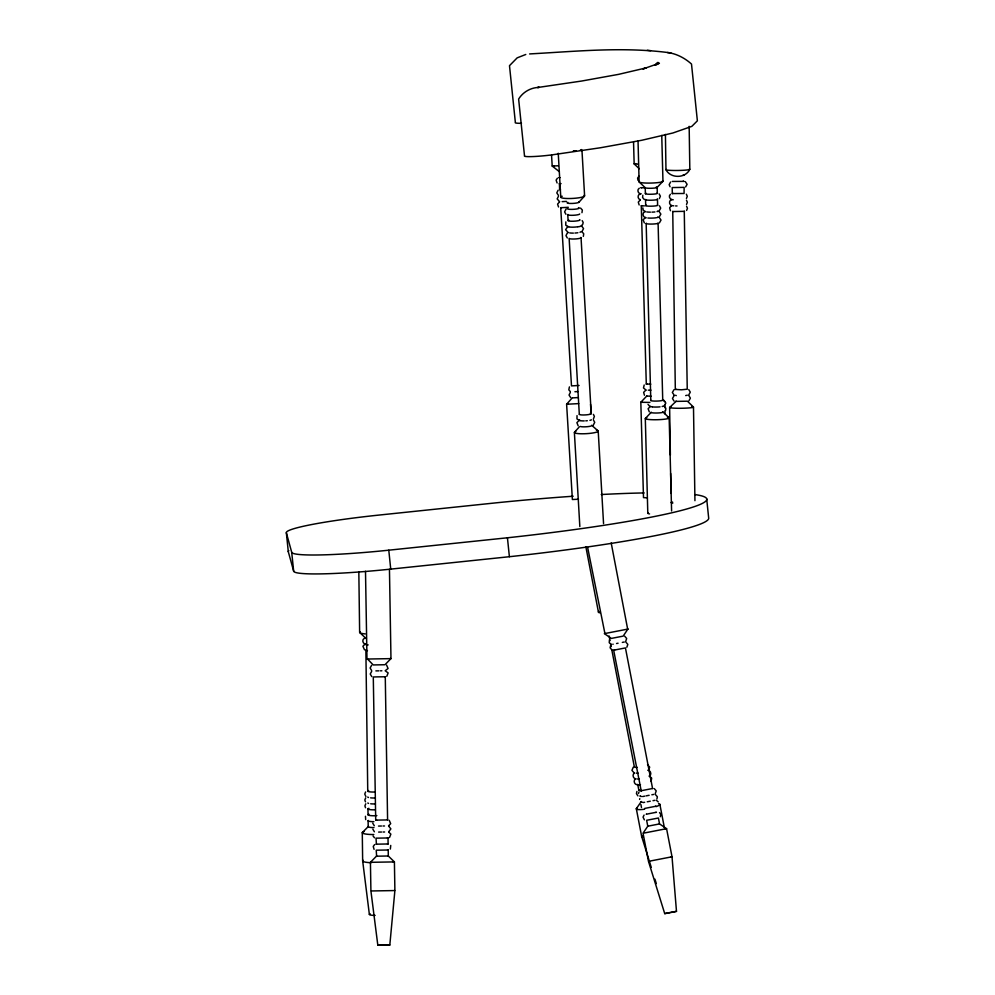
<?xml version="1.0" encoding="UTF-8"?>
<svg xmlns="http://www.w3.org/2000/svg" width="995" height="995" viewBox="0 0 995 995"><rect width="100%" height="100%" fill="white"/><g stroke="black" fill="none" stroke-linecap="round" stroke-linejoin="round"><path stroke-width="1.49" d="M389.816 945.039L394.891 890.537L394.406 861.906L388.311 855.998L376.433 856.197L370.426 862.317L370.911 890.948L377.826 945.25L389.816 945.039L384.169 945.163M642.857 207.893L643.205 210.144L645.345 211.686M638.467 793.525L638.977 792.045M639.611 799.42L639.773 798.649M640.917 804.557L641.489 807.505M642.82 195.231L642.583 197.507L644.325 199.51M665.605 410.512L665.842 408.248L664.1 406.246M365.451 816.273L365.687 819.619M609.45 639.686L609.226 642.683L610.955 644.2M610.594 645.581L610.122 647.844L612.099 650.108M656.899 799.022L657.372 796.771L655.382 794.507M660.332 816.733L660.804 814.482L659.523 812.567M636.912 791.423L636.439 793.637L637.894 795.876M565.832 221.885L565.769 225.218L568.667 226.959M581.963 212.681L582.361 210.044L580.545 208.054M583.331 236.4L583.729 233.763L581.913 231.76M577.025 415.624L576.976 418.957L579.874 420.698M569.414 386.893L568.817 389.841L570.322 391.57M593.418 418.907L594.388 416.407L593.393 414.368M641.091 801.833L636.315 808.711L641.651 836.409L651.265 867.366M644.188 385.003L643.491 387.926L645.942 390.052M670.618 182.01L669.162 184.635L670.07 186.737M671.812 199.522C668.628 200.256 668.827 205.057 671.973 205.604L670.991 205.977M671.202 205.816L669.623 207.818L670.443 210.704M685.63 186.948L687.097 184.324L685.256 181.6M686.438 198.44L687.284 196.313L686.363 194.199M686.525 204.435L687.371 202.296L686.463 200.194M686.612 210.43L687.47 208.291L686.55 206.189M674.038 389.679L672.359 392.465L674.2 395.189M674.125 395.674L672.458 398.448L674.001 401.022M688.838 394.779L690.294 392.154L688.751 389.58M688.926 400.761L690.393 398.149L688.851 395.575M390.338 849.071L390.749 845.427M365.613 791.945L364.755 794.047L365.861 796.497M365.687 797.878L364.829 799.98L365.463 801.833M365.762 803.811L364.904 805.9L365.538 807.766M651.103 781.448L651.688 778.078L649.113 776.05M659.337 198.614L660.394 196.214L659.125 193.876M572.212 397.888L566.615 404.244L572.386 499.527L578.505 499.229M625.706 641.34L626.688 638.504L624.711 636.228M626.85 647.247L627.833 644.399L625.855 642.136M655.232 793.711L656.227 790.863L654.237 788.6M644.076 815.079L643.044 817.131L644.362 819.83M578.829 202.358L584.276 196.313M574.712 431.992L579.252 426.967M633.28 767.182L631.949 770.366L634.101 772.928M634.4 773.003C632.024 774.632 633.069 778.587 635.892 778.936M635.519 778.824C633.143 780.453 634.188 784.408 637.011 784.756M648.367 770.354L649.685 767.17L647.534 764.62M649.486 776.175C651.849 774.545 650.805 770.578 647.994 770.242M646.8 396.01L640.83 402.254L643.491 497.599L647.16 497.823M656.986 187.558L662.633 181.625M645.643 418.174L651.277 412.228A5.97 0.746 -1.5 0 0 651.116 412.428M665.419 134.412L665.966 169.697C670.506 178.727 685.605 178.553 689.821 169.287L689.162 126.34M384.953 664.76L390.973 658.628L389.455 569.351M676.239 401.147L669.635 407.49L670.369 455.051M655.369 65.023L657.956 62.362L655.158 65.16M557.411 178.204L556.118 180.107L557.076 182.956M558.133 190.207L556.79 192.893L558.456 195.406M558.506 196.214L557.163 198.9L559.563 201.662M570.371 392.378L569.028 395.065L570.682 397.577M566.143 208.925L564.6 211.898L565.931 214.261M567.523 232.643L565.968 235.616L567.299 237.967M581.976 231.574L583.53 228.601L581.577 225.828M593.182 425.313L594.736 422.34L593.406 419.989M638.964 176.19L637.608 178.055L637.982 180.319M639.3 188.204C636.589 189.746 638.181 194.125 641.19 193.814M659.063 211.015L660.705 208.142L659.436 205.803M659.225 216.985L660.854 214.112L658.989 211.338M659.374 222.942L661.016 220.069L659.138 217.296M664.175 405.923L665.817 403.05L663.939 400.276M371.583 665.381L370.115 668.006L371.67 670.593M371.682 671.389L370.215 674.025L371.769 676.6M386.781 676.339L388.137 672.931L385.177 670.754L388.062 668.478L386.595 665.12M374.617 844.606L373.237 846.459L374.07 849.344M389.518 837.529L390.861 834.133L388.684 832.044M672.284 181.451L684.038 181.376L683.179 181.152M670.419 194.311C667.869 196.338 670.344 200.206 673.254 199.796M672.297 193.565L672.21 187.57L684.137 187.371L684.062 193.49L672.297 193.565L673.03 193.304M684.261 211.214L687.246 389.207L681.413 389.804L675.319 389.418L672.744 211.413M684.51 211.338L672.583 211.549M675.319 389.418L676.053 389.157M675.58 395.276L676.277 395.637M687.346 395.202L685.692 395.575M694.933 500.672L693.49 407.079L687.433 401.196L675.505 401.395M364.531 638.168C360.439 640.569 364.344 645.668 368.175 644.897M656.19 64.874L659.399 63.195L642.944 68.966L646.091 67.909L618.504 74.376L581.689 81.03L537.972 87.46C530.148 87.896 522.711 92.373 518.631 99.065L524.502 155.829A21.281 1.779 -5.9 0 0 551.727 154.909L600.52 147.745L641.787 140.27L672.894 132.994L691.823 126.365L697.371 120.818L691.5 64.041C684.883 58.083 676.301 53.543 667.384 52.524M559.576 201.861L557.573 204.112L558.531 206.972M567.871 226.387L565.62 229.683L568.294 232.668M640.357 199.895L638.293 202.072L639.151 204.958M579.687 419.853L576.889 422.651L578.157 425.785M388.585 825.825L390.687 823.661L389.219 820.303M388.684 831.832L390.873 828.897L388.585 826.024M645.257 211.462C641.75 212.433 642.658 217.756 646.215 217.843M645.419 217.42L643.168 219.82L644.35 222.93M650.369 406.37L648.118 408.758L649.3 411.868M365.314 643.827L362.901 646.24L364.531 649.884M640.382 193.814C637.385 194.398 637.322 199.1 640.345 199.684M650.817 384.157L646.29 384.058L641.29 205.778L642.036 205.642M646.29 384.058L647.024 383.921M645.879 390.115L643.616 392.378L644.474 395.251M627.658 629.126L611.191 542.934M641.19 790.726L613.666 650.22L619.213 649.126L625.445 647.932L652.571 788.513M640.904 790.776L652.683 788.488M653.715 794.42L651.862 794.769M643.193 802.579L644.685 802.281M676.488 911.345L664.722 913.621L648.479 861.359L643.031 833.238L647.77 826.198L646.626 820.29L658.404 818.014L659.548 823.91L666.575 828.673L672.023 856.782L676.488 911.345L670.941 912.427M659.436 823.935L648.056 826.148M664.722 913.621L670.269 912.539M613.144 644.188L612.808 644.262M655.494 806.336L656.115 806.199L644.623 808.437M665.332 828.934L666.575 828.673L643.603 833.138M670.779 857.043L672.023 856.782L649.051 861.247M525.783 54.476L517.164 57.859L509.49 65.682L515.36 122.447A21.281 1.779 -5.9 0 0 521.492 123.281M642.67 796.547L644.71 796.149M655.767 812.405C660.033 811.547 644.001 814.644 646.439 814.208M616.564 643.516L618.069 643.218M646.091 795.888L649.138 795.291M647.235 801.783L650.282 801.199M622.335 642.397L624.3 642.024M653.006 800.664L654.971 800.303M614.624 650.033L613.666 650.22M577.933 226.785C581.068 227.059 585.072 223.502 582.187 220.629M604.923 633.541L587.647 547.499M635.631 163.628L634.151 163.901L633.554 142.372M641.526 187.62L640.792 187.756L645.32 187.844M642.31 401.98L640.83 402.254L649.897 402.44M551.553 155.307L552.213 166.066L559.377 171.675M560.459 189.684L559.613 189.709L559.426 183.689M579.078 385.463L571.491 385.886L560.707 207.719L561.454 207.656M573.17 496.231A214.982 17.985 -5.9 0 0 497.786 502.662L379.12 515.062A95.445 7.985 -5.9 0 0 286.349 532.785L291.709 552.3A95.445 7.985 -5.9 0 0 388.784 550.185L507.438 537.785A214.982 17.985 -5.9 0 0 695.144 494.602M286.349 532.785L288.301 551.703L293.674 571.229A95.445 7.985 -5.9 0 0 390.736 569.115L509.39 556.715A214.982 17.985 -5.9 0 0 708.651 517.81L706.699 498.893M537.362 87.523L539.203 87.336L537.972 87.46M529.601 53.954L530.472 53.879C577.175 51.317 624.362 46.504 670.953 52.946M553.705 165.929L552.213 166.066L558.332 165.767M568.12 404.119L566.615 404.244L578.729 403.609M376.682 820.129L375.712 820.129L373.287 676.973L377.403 676.874L385.276 676.774L387.59 819.93M385.276 676.774L384.642 676.799M375.712 820.129L387.702 819.93M376.408 844.183L376.023 838.163L388.013 837.964L388.112 843.971L387.478 843.996M388.013 837.964L387.378 837.989M376.122 844.183L388.112 843.971M376.62 856.21L376.222 850.19L388.212 849.991L388.311 855.998L387.677 856.023M388.212 849.991L387.577 850.016M370.426 862.317L394.406 861.906L393.149 861.956M394.667 890.562L371.496 890.96M377.826 945.25L383.485 945.126M568.294 207.308L560.707 207.719M566.391 201.4L562.15 201.637M577.896 391.557L574.911 391.731M578.269 397.565L573.058 397.863M561.068 183.627L559.252 183.714M389.704 658.678L390.973 658.628L366.981 659.038L365.501 571.304M375.314 797.953L373.548 798.002A6.007 1.007 -0.8 0 1 370.613 797.853M375.389 803.885L373.622 803.935A6.007 1.007 -0.8 0 1 370.687 803.786M375.886 670.891L378.846 670.841M378.51 826.074L381.471 826.012M378.622 832.081L381.57 832.031M380.401 670.817L381.881 670.792M383.038 825.987L384.518 825.974M383.137 832.007L384.617 831.982M650.991 390.164L648.28 390.177M651.153 396.172L646.626 396.072M384.107 664.747L373.2 664.946L367.565 659.051M644.374 205.89L641.29 205.778M675.58 205.928L677.035 205.953M637.82 164.125L634.151 163.901L639.263 168.764M672.682 205.729L673.789 205.816M647.322 50.272L650.568 50.645M652.272 406.93L649.747 406.346L648.006 404.343M683.08 175.157L683.951 175.381M656.526 800.403L658.267 801.933M374.294 825.763L372.739 823.188M374.394 831.783L372.839 829.196M374.506 837.79L373.063 835.987M592.672 426.146L597.709 430.586M656.277 187.01A5.97 0.746 -1.5 0 1 652.882 188.204A5.97 0.746 -1.5 0 1 645.233 187.707L639.113 181.911L638.031 140.693M663.043 412.079L669.162 417.875L671.6 510.982M359.916 632.721L365.861 638.355M662.633 399.629L664.672 401.57M654.934 879.157L656.314 883.572M659.896 804.47L664.386 827.79M609.139 636.004L610.022 640.569M610.607 643.616L611.191 646.663M611.788 649.71L634.362 766.921A6.007 1.02 -10.9 0 0 637.111 767.332M637.72 784.371L638.84 790.192M585.881 546.902L598.418 612M369.369 914.405L362.653 860.824L362.279 832.591L368.473 826.372A6.007 1.007 -0.8 0 0 373.971 827.604M507.438 537.785L509.39 556.715M388.784 550.185L390.736 569.115M291.709 552.3L293.674 571.229M590.533 404.343L591.092 413.559M581.963 150.282L584.6 195.816M598.206 431.046L603.555 523.606M581.043 237.668L591.217 413.634M567.772 214.684L568.108 220.616M579.314 414.355L569.14 238.39A5.97 0.945 -3.3 0 0 576.043 238.912A5.97 0.945 -3.3 0 0 580.794 237.444M558.245 153.255L560.782 197.259M574.389 432.502L579.836 526.591M664.76 404.642L664.847 407.714M664.934 410.798L665.021 413.87M661.75 135.419L662.956 181.227M657.148 187.358L657.309 193.316M657.459 199.286L657.62 205.244M658.093 223.141L662.732 400.152M645.233 187.707L645.382 193.664M645.544 199.634L645.693 205.592M646.165 223.489L650.805 400.5M645.307 418.572L647.795 513.221M670.655 473.458L670.966 493.408M365.874 649.946L367.74 791.075M367.963 808.848L368.05 814.781M368.125 820.701L368.2 826.634M358.834 572.05L359.63 632.211M662.794 411.893A5.97 0.746 -1.5 0 1 658.765 412.937A5.97 0.746 -1.5 0 1 651.364 412.614M662.881 406.122A5.97 0.746 -1.5 0 1 662.16 406.52M660.033 406.855A5.97 0.746 -1.5 0 1 652.819 406.943M662.483 399.965A5.97 0.746 -1.5 0 1 656.924 401.072A5.97 0.746 -1.5 0 1 650.966 400.301M657.919 223.34A5.97 0.746 -1.5 0 1 650.73 224.074A5.97 0.746 -1.5 0 1 646.327 223.29M657.695 216.985A5.97 0.746 -1.5 0 1 657.21 217.569M656.29 217.756A5.97 0.746 -1.5 0 1 647.857 218.004M657.533 211.027A5.97 0.746 -1.5 0 1 657.048 211.612M654.921 211.947A5.97 0.746 -1.5 0 1 651.961 212.134M650.419 212.146A5.97 0.746 -1.5 0 1 646.725 211.91M657.372 205.057A5.97 0.746 -1.5 0 1 651.029 206.189A5.97 0.746 -1.5 0 1 646.414 205.194M657.222 199.1A5.97 0.746 -1.5 0 1 651.65 200.206A5.97 0.746 -1.5 0 1 645.705 199.435M657.061 193.129A5.97 0.746 -1.5 0 1 650.718 194.261A5.97 0.746 -1.5 0 1 646.103 193.266M662.471 180.841A11.928 1.505 -1.5 0 1 651.339 183.055A11.928 1.505 -1.5 0 1 639.437 181.513M667.409 417.179A11.928 1.505 -1.5 0 1 657.533 419.716A11.928 1.505 -1.5 0 1 646.762 417.776M649.548 513.93A11.928 1.505 -1.5 0 1 648.118 512.823M658.541 803.661A12.015 2.052 -10.9 0 1 656.128 806.622M644.611 809.233A12.015 2.052 -10.9 0 1 636.825 808.077M643.006 837.218A12.015 2.052 -10.9 0 1 642.173 835.775M642.658 802.281A6.007 1.02 -10.9 0 1 641.352 801.51M641.539 796.473A6.007 1.02 -10.9 0 1 640.22 795.689M641.601 790.602A6.007 1.02 -10.9 0 1 639.101 789.881M599.774 612.808A12.015 2.052 -10.9 0 1 598.94 611.365M640.481 784.781A6.007 1.02 -10.9 0 1 637.87 784.62M639.362 778.973A6.007 1.02 -10.9 0 1 637.285 778.961M638.23 773.152A6.007 1.02 -10.9 0 1 636.166 773.14M375.127 915.388A6.007 1.007 -0.8 0 1 370.289 913.895M373.821 834.544A12.015 2.027 -0.8 0 1 364.12 831.571M373.896 821.683A6.007 1.007 -0.8 0 1 368.386 820.44M376.844 815.601A6.007 1.007 -0.8 0 1 369.642 815.477A6.007 1.007 -0.8 0 1 368.971 814.271M375.302 809.781A6.007 1.007 -0.8 0 1 369.07 809.457A6.007 1.007 -0.8 0 1 368.884 808.338M368.573 803.425A6.007 1.007 -0.8 0 1 367.889 802.928M368.498 797.492A6.007 1.007 -0.8 0 1 367.814 796.995M375.065 791.995A6.007 1.007 -0.8 0 1 368.834 791.684A6.007 1.007 -0.8 0 1 368.66 790.552M371.098 862.727A12.015 2.027 -0.8 0 1 363.187 860.289M366.396 638.591A6.007 1.007 -0.8 0 1 365.973 637.832M365.227 633.927A12.015 2.027 -0.8 0 1 360.165 631.676M367.466 650.655A6.007 1.007 -0.8 0 1 366.011 650.208M601.241 494.527A214.982 17.985 -5.9 0 1 644.138 492.935M288.301 551.703A95.445 7.985 -5.9 0 1 288.836 550.608M689.348 169.05A11.928 0.983 -0.9 0 1 678.167 170.468A11.928 0.983 -0.9 0 1 666.302 169.436M691.761 406.619A11.928 0.983 -0.9 0 1 681.836 408.261A11.928 0.983 -0.9 0 1 671.103 406.98M672.831 503.072A11.928 0.983 -0.9 0 1 672.57 502.089M591.664 425.251A5.97 0.945 -3.3 0 1 587.659 426.656A5.97 0.945 -3.3 0 1 580.247 426.445M591.403 419.815A5.97 0.945 -3.3 0 1 589.935 420.325M587.311 420.723A5.97 0.945 -3.3 0 1 585.781 420.848M584.239 420.91A5.97 0.945 -3.3 0 1 580.545 420.698M590.333 413.211A5.97 0.945 -3.3 0 1 586.217 414.865A5.97 0.945 -3.3 0 1 579.476 414.094M580.707 231.748A5.97 0.945 -3.3 0 1 579.986 232.258M577.871 232.73A5.97 0.945 -3.3 0 1 574.923 233.041M573.369 233.104A5.97 0.945 -3.3 0 1 569.675 232.88M577.535 226.81A5.97 0.945 -3.3 0 1 569.339 226.959M579.774 219.659A5.97 0.945 -3.3 0 1 573.456 221.226A5.97 0.945 -3.3 0 1 568.817 220.094M579.675 213.962A5.97 0.945 -3.3 0 1 573.108 215.293A5.97 0.945 -3.3 0 1 567.921 214.435M578.443 207.607A5.97 0.945 -3.3 0 1 574.326 209.273A5.97 0.945 -3.3 0 1 567.585 208.502M578.742 201.873A5.97 0.945 -3.3 0 1 572.423 203.44A5.97 0.945 -3.3 0 1 567.797 202.308M584.102 195.356A11.928 1.89 -3.3 0 1 571.478 198.478A11.928 1.89 -3.3 0 1 562.212 196.226M596.44 430.213A11.928 1.89 -3.3 0 1 586.64 433.646A11.928 1.89 -3.3 0 1 575.819 431.469M581.577 149.573A11.952 0.995 -5.9 0 1 580.446 149.934M627.895 629.076L623.156 636.128L611.378 638.404L604.351 633.641L627.895 629.076M559.066 177.682L559.737 177.682L559.066 177.682M573.381 151.103A11.928 1.89 -3.3 0 0 576.217 150.743A11.952 0.995 -5.9 0 1 573.381 151.14"/></g></svg>
